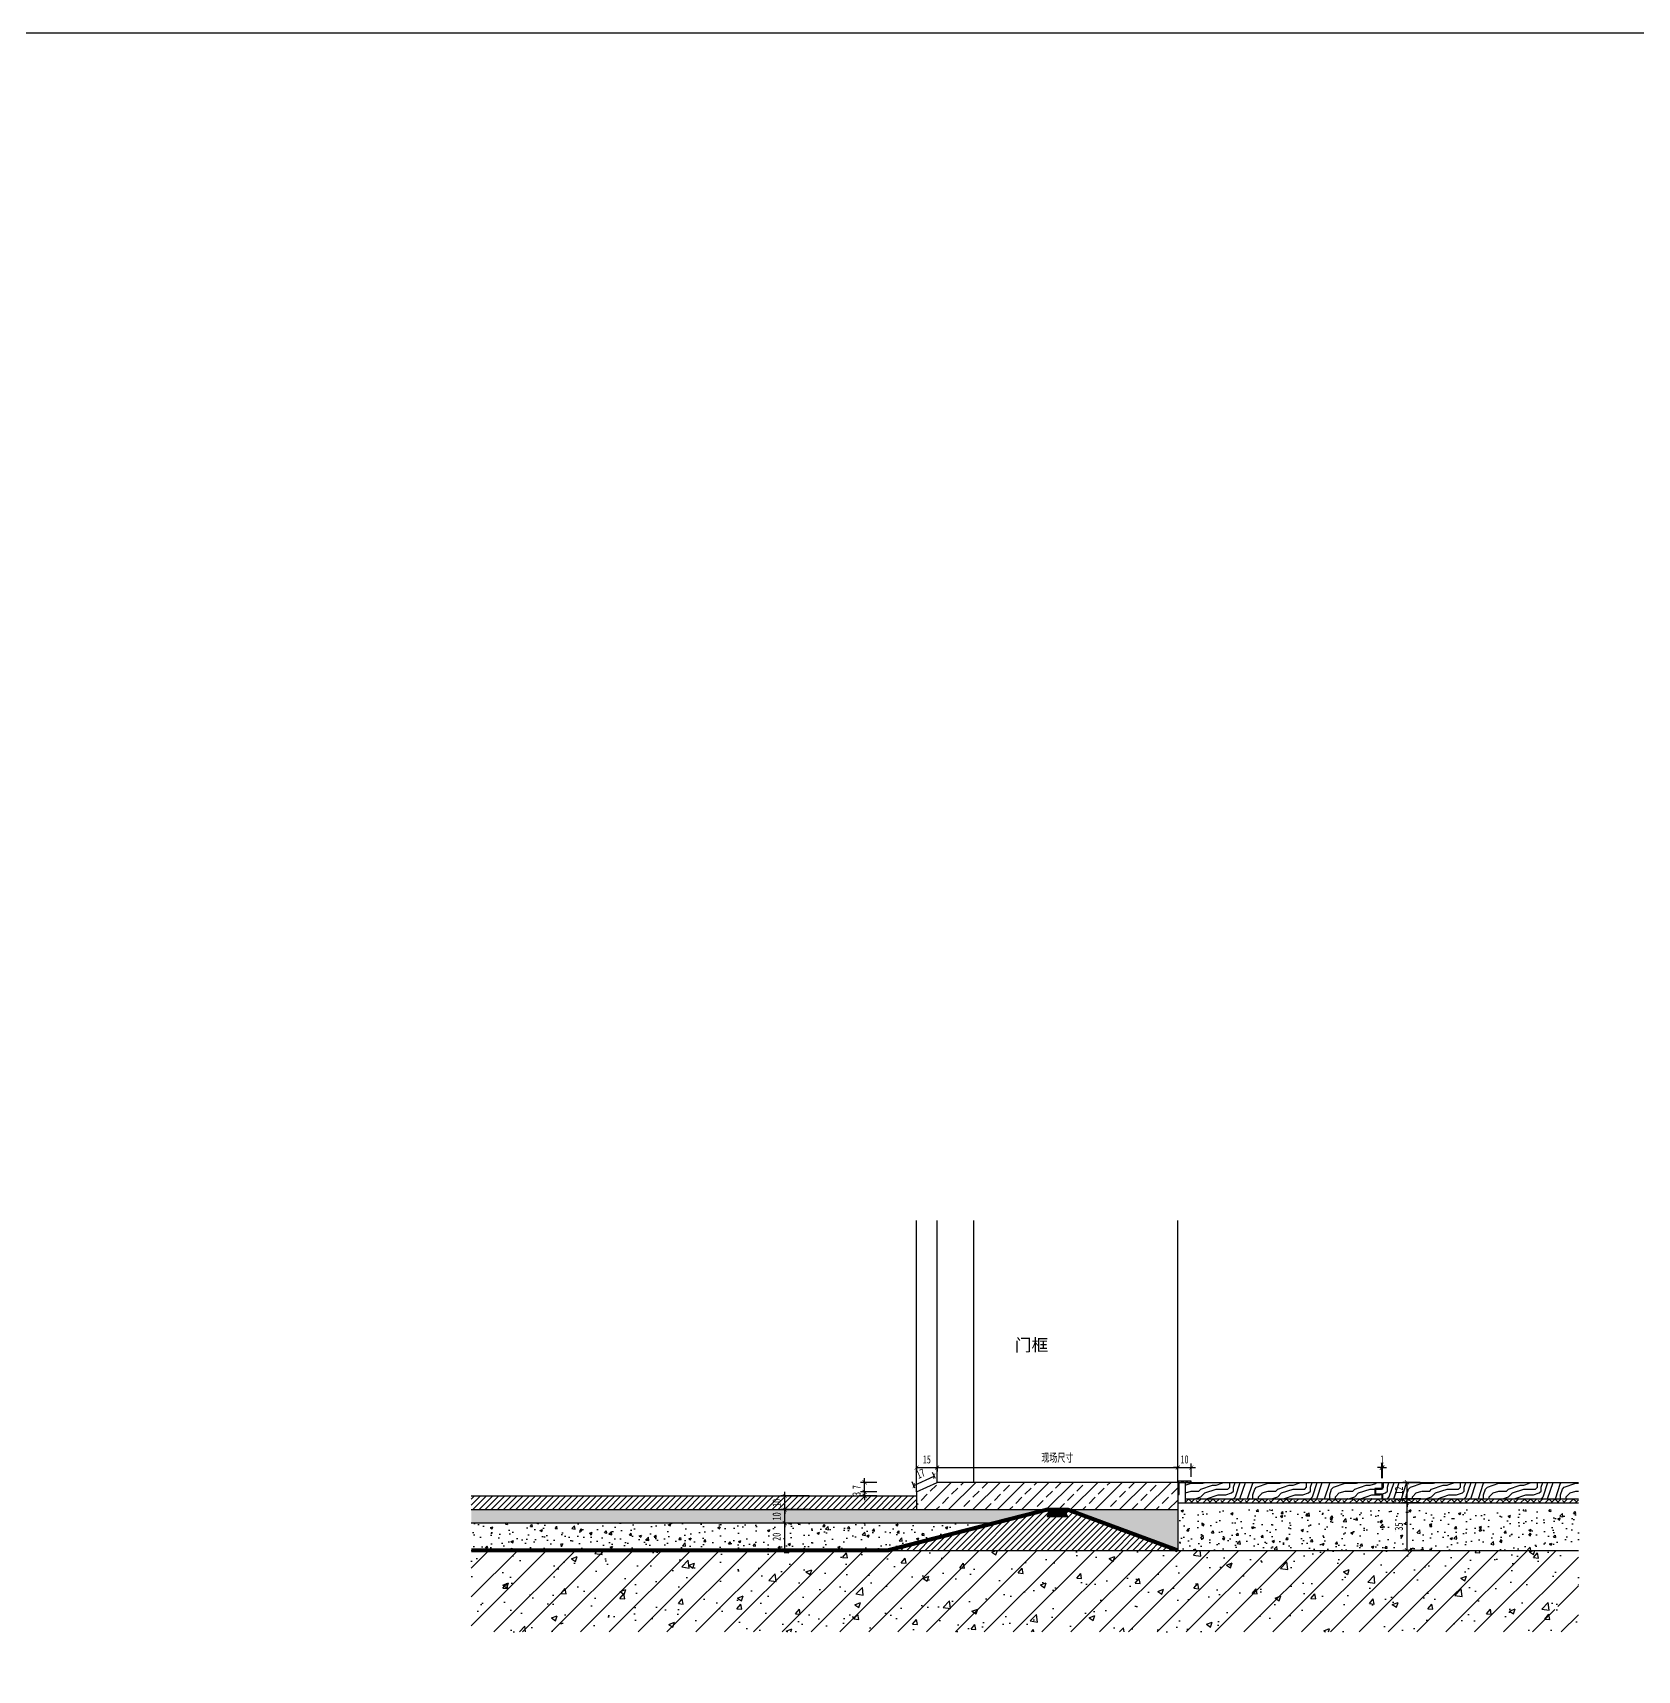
# Model space of a CAD drawing. Header units: millimetres. Extents: x 161920 to 181521, y -136232 to -127655.
# Drawn here: x 163100 to 164280, y -130496 to -129292 of the extents above; entities that cross this region are included whole.
import ezdxf
from ezdxf.enums import TextEntityAlignment as Align

# ---------------------------------------------------------------- set-up
doc = ezdxf.new("R2010")
doc.units = ezdxf.units.MM
doc.header["$LTSCALE"] = 10
doc.header["$PDMODE"] = 3
doc.linetypes.add('$0$HIDDEN', pattern=[0.375, 0.25, -0.125])
doc.linetypes.add('05 EK PLAN(17-19F)$0$DASHED2', pattern=[0.375, 0.25, -0.125])
for name, color, linetype in [('0-bh(填充)', 251, 'Continuous'), ('0-Word(文字标注)', 33, 'Continuous'), ('4-Fine(立面细线)', 251, 'Continuous'), ('4-Norm(立面正常)', 134, 'Continuous'), ('4-Wide(立面宽线)', 4, 'Continuous')]:
    doc.layers.add(name, color=color, linetype=linetype)
doc.styles.add('DIM', font='SimSun.ttf', dxfattribs={"width": 0.7})
doc.styles.add('Word-w', font='SIMHEI.TTF')
doc.dimstyles.new('3', dxfattribs={"dimscale": 3, "dimtxt": 2, "dimasz": 1, "dimexe": 1, "dimexo": 1, "dimgap": 1, "dimtad": 1, "dimdec": 0, "dimzin": 0, "dimdsep": 46, "dimtxsty": 'DIM', "dimblk": 'ARCHTICK', "dimcen": 0, "dimclrd": 5, "dimclre": 5, "dimclrt": 35, "dimadec": 0, "dimazin": 0, "dimtfac": 0.5, "dimtdec": 0, "dimtix": 1, "dimtmove": 2, "dimatfit": 2, "dimldrblk": 'A', "dimfxl": 0, "dimtolj": 1, "dimtzin": 0, "dimlwd": -1, "dimlwe": -1, "dimarcsym": 0})

# ---------------------------------------------------------------- blocks, each defined once
blk = doc.blocks.new('_ArchTick')
at = {"color": 0, "linetype": 'ByBlock', "const_width": 0.15}
blk.add_lwpolyline([(-0.5, -0.5), (0.5, 0.5)], dxfattribs=at)
blk = doc.blocks.new('*D47')
at = {"color": 5, "ltscale": 0.15}
for p, q in [((164120.3, -130373), (164107.4, -130373)), ((164110.4, -130408), (164110.4, -130373)), ((164120.3, -130408), (164107.4, -130408))]:
    blk.add_line(p, q, dxfattribs=at)
at = {"layer": 'Defpoints', "color": 0, "ltscale": 0.15}
for p in [(164110.4, -130373), (164123.3, -130373), (164123.3, -130408)]:
    blk.add_point(p, dxfattribs=at)
at = {"color": 5, "ltscale": 0.15, "xscale": 3, "yscale": 3, "zscale": 3}
for p, rotation in [((164110.4, -130373), 90), ((164110.4, -130408), 270)]:
    blk.add_blockref('_ArchTick', p, dxfattribs=dict(at, rotation=rotation))
at = {"color": 35, "ltscale": 0.15, "insert": (164104.4, -130390.5), "char_height": 6, "attachment_point": 5, "rotation": 90, "style": 'DIM'}
blk.add_mtext('\\A1;35', dxfattribs=at)
blk = doc.blocks.new('A')
for p, q in [((-0.37, 0), (-2.13, 0)), ((-1.44, 1.15), (-1.09, 1.44)), ((-1.44, 1.15), (-0.37, 0)), ((-1.44, -1.15), (-0.37, 0)), ((-1.09, 1.44), (0, 0)), ((-1.09, -1.44), (0, 0)), ((-1.44, -1.15), (-1.09, -1.44))]:
    blk.add_line(p, q)
for points in [[(-1.44, 1.15), (-1.09, 1.44), (-0.37, 0), (0, 0)], [(-1.44, -1.15), (-1.09, -1.44), (-0.37, 0), (0, 0)]]:
    blk.add_solid(points)
blk = doc.blocks.new('*D48')
at = {"color": 5, "ltscale": 0.15}
for p, q in [((164120.2, -130370), (164107.4, -130370)), ((164120.3, -130373), (164107.4, -130373)), ((164110.4, -130370), (164110.4, -130367)), ((164110.4, -130373), (164110.4, -130370)), ((164110.4, -130373), (164110.4, -130376))]:
    blk.add_line(p, q, dxfattribs=at)
at = {"layer": 'Defpoints', "color": 0, "ltscale": 0.15}
for p in [(164110.4, -130370), (164123.2, -130370), (164123.3, -130373)]:
    blk.add_point(p, dxfattribs=at)
at = {"color": 5, "ltscale": 0.15, "xscale": 3, "yscale": 3, "zscale": 3}
for p, rotation in [((164110.4, -130370), 270), ((164110.4, -130373), 90)]:
    blk.add_blockref('_ArchTick', p, dxfattribs=dict(at, rotation=rotation))
at = {"color": 35, "ltscale": 0.15, "insert": (164104.4, -130371.5), "char_height": 6, "attachment_point": 5, "rotation": 90, "style": 'DIM'}
blk.add_mtext('\\A1;3', dxfattribs=at)
blk = doc.blocks.new('*D49')
at = {"color": 5, "ltscale": 0.15}
for p, q in [((164120, -130358), (164107.4, -130358)), ((164110.4, -130370), (164110.4, -130358)), ((164120.2, -130370), (164107.4, -130370))]:
    blk.add_line(p, q, dxfattribs=at)
at = {"layer": 'Defpoints', "color": 0, "ltscale": 0.15}
for p in [(164110.4, -130358), (164123, -130358), (164123.2, -130370)]:
    blk.add_point(p, dxfattribs=at)
at = {"color": 5, "ltscale": 0.15, "xscale": 3, "yscale": 3, "zscale": 3}
for p, rotation in [((164110.4, -130358), 90), ((164110.4, -130370), 270)]:
    blk.add_blockref('_ArchTick', p, dxfattribs=dict(at, rotation=rotation))
at = {"color": 35, "ltscale": 0.15, "insert": (164104.4, -130364), "char_height": 6, "attachment_point": 5, "rotation": 90, "style": 'DIM'}
blk.add_mtext('\\A1;12', dxfattribs=at)
blk = doc.blocks.new('*D50')
at = {"color": 5, "ltscale": 0.15}
for p, q in [((163670.9, -130388), (163649.9, -130388)), ((163652.9, -130408), (163652.9, -130388)), ((163670.9, -130408), (163649.9, -130408))]:
    blk.add_line(p, q, dxfattribs=at)
at = {"layer": 'Defpoints', "color": 0, "ltscale": 0.15}
for p in [(163652.9, -130388), (163678.9, -130388), (163678.9, -130408)]:
    blk.add_point(p, dxfattribs=at)
at = {"color": 5, "ltscale": 0.15, "xscale": 3, "yscale": 3, "zscale": 3}
for p, rotation in [((163652.9, -130388), 90), ((163652.9, -130408), 270)]:
    blk.add_blockref('_ArchTick', p, dxfattribs=dict(at, rotation=rotation))
at = {"color": 35, "ltscale": 0.15, "insert": (163646.9, -130398), "char_height": 6, "attachment_point": 5, "rotation": 90, "style": 'DIM'}
blk.add_mtext('\\A1;20', dxfattribs=at)
blk = doc.blocks.new('*D51')
at = {"color": 5, "ltscale": 0.15}
for p, q in [((163670.9, -130378), (163649.9, -130378)), ((163652.9, -130378), (163652.9, -130375)), ((163652.9, -130388), (163652.9, -130378)), ((163670.9, -130388), (163649.9, -130388)), ((163652.9, -130388), (163652.9, -130391))]:
    blk.add_line(p, q, dxfattribs=at)
at = {"layer": 'Defpoints', "color": 0, "ltscale": 0.15}
for p in [(163652.9, -130378), (163678.2, -130378), (163678.9, -130388)]:
    blk.add_point(p, dxfattribs=at)
at = {"color": 5, "ltscale": 0.15, "xscale": 3, "yscale": 3, "zscale": 3}
for p, rotation in [((163652.9, -130378), 270), ((163652.9, -130388), 90)]:
    blk.add_blockref('_ArchTick', p, dxfattribs=dict(at, rotation=rotation))
at = {"color": 35, "ltscale": 0.15, "insert": (163646.9, -130383), "char_height": 6, "attachment_point": 5, "rotation": 90, "style": 'DIM'}
blk.add_mtext('\\A1;10', dxfattribs=at)
blk = doc.blocks.new('*D52')
at = {"color": 5, "ltscale": 0.15}
for p, q in [((163670.9, -130368), (163649.9, -130368)), ((163652.9, -130368), (163652.9, -130365)), ((163652.9, -130378), (163652.9, -130368)), ((163670.9, -130378), (163649.9, -130378)), ((163652.9, -130378), (163652.9, -130381))]:
    blk.add_line(p, q, dxfattribs=at)
at = {"layer": 'Defpoints', "color": 0, "ltscale": 0.15}
for p in [(163652.9, -130368), (163679.3, -130368), (163678.2, -130378)]:
    blk.add_point(p, dxfattribs=at)
at = {"color": 5, "ltscale": 0.15, "xscale": 3, "yscale": 3, "zscale": 3}
for p, rotation in [((163652.9, -130368), 270), ((163652.9, -130378), 90)]:
    blk.add_blockref('_ArchTick', p, dxfattribs=dict(at, rotation=rotation))
at = {"color": 35, "ltscale": 0.15, "insert": (163646.9, -130373), "char_height": 6, "attachment_point": 5, "rotation": 90, "style": 'DIM'}
blk.add_mtext('\\A1;10', dxfattribs=at)
blk = doc.blocks.new('*D70')
at = {"color": 5, "ltscale": 0.15}
for p, q in [((163720.6, -130365), (163708.6, -130365)), ((163720.6, -130368), (163708.6, -130368)), ((163711.6, -130365), (163711.6, -130362)), ((163711.6, -130368), (163711.6, -130365)), ((163711.6, -130368), (163711.6, -130371))]:
    blk.add_line(p, q, dxfattribs=at)
at = {"layer": 'Defpoints', "color": 0, "ltscale": 0.15}
for p in [(163711.6, -130365), (163741.3, -130368), (163749.8, -130365)]:
    blk.add_point(p, dxfattribs=at)
at = {"color": 5, "ltscale": 0.15, "xscale": 3, "yscale": 3, "zscale": 3}
for p, rotation in [((163711.6, -130365), 270), ((163711.6, -130368), 90)]:
    blk.add_blockref('_ArchTick', p, dxfattribs=dict(at, rotation=rotation))
at = {"color": 35, "ltscale": 0.15, "insert": (163705.6, -130366.5), "char_height": 6, "attachment_point": 5, "rotation": 90, "style": 'DIM'}
blk.add_mtext('\\A1;3', dxfattribs=at)
blk = doc.blocks.new('*D88')
at = {"color": 5, "ltscale": 0.15}
for p, q in [((163748.6, -130362.2), (163746.5, -130357.7)), ((163747.7, -130360.4), (163762.7, -130353.4)), ((163763.6, -130355.2), (163761.5, -130350.7))]:
    blk.add_line(p, q, dxfattribs=at)
at = {"layer": 'Defpoints', "color": 0, "ltscale": 0.15}
for p in [(163762.7, -130353.4), (163764.8, -130358), (163749.8, -130365)]:
    blk.add_point(p, dxfattribs=at)
at = {"color": 5, "ltscale": 0.15, "xscale": 3, "yscale": 3, "zscale": 3}
for p, rotation in [((163747.7, -130360.4), 205.0168934781913), ((163762.7, -130353.4), 25.01689347819131)]:
    blk.add_blockref('_ArchTick', p, dxfattribs=dict(at, rotation=rotation))
at = {"color": 35, "ltscale": 0.15, "insert": (163752.7, -130351.5), "char_height": 6, "attachment_point": 5, "rotation": 25.0169, "style": 'DIM'}
blk.add_mtext('\\A1;17', dxfattribs=at)
blk = doc.blocks.new('*D89')
at = {"color": 5, "ltscale": 0.15}
for p, q in [((163720.6, -130358), (163708.6, -130358)), ((163711.6, -130358), (163711.6, -130355)), ((163711.6, -130365), (163711.6, -130358)), ((163720.6, -130365), (163708.6, -130365)), ((163711.6, -130365), (163711.6, -130368))]:
    blk.add_line(p, q, dxfattribs=at)
at = {"layer": 'Defpoints', "color": 0, "ltscale": 0.15}
for p in [(163711.6, -130358), (163764.8, -130358), (163741.3, -130365)]:
    blk.add_point(p, dxfattribs=at)
at = {"color": 5, "ltscale": 0.15, "xscale": 3, "yscale": 3, "zscale": 3}
for p, rotation in [((163711.6, -130358), 270), ((163711.6, -130365), 90)]:
    blk.add_blockref('_ArchTick', p, dxfattribs=dict(at, rotation=rotation))
at = {"color": 35, "ltscale": 0.15, "insert": (163705.6, -130361.5), "char_height": 6, "attachment_point": 5, "rotation": 90, "style": 'DIM'}
blk.add_mtext('\\A1;7', dxfattribs=at)
blk = doc.blocks.new('*D90')
at = {"color": 5, "ltscale": 0.15}
for p, q in [((163749.8, -130346.1), (163749.8, -130350.1)), ((163749.8, -130347.1), (163764.8, -130347.1)), ((163764.8, -130346.1), (163764.8, -130350.1))]:
    blk.add_line(p, q, dxfattribs=at)
at = {"layer": 'Defpoints', "color": 0, "ltscale": 0.15}
for p in [(163749.8, -130343.1), (163764.8, -130343.1), (163764.8, -130347.1)]:
    blk.add_point(p, dxfattribs=at)
at = {"color": 5, "ltscale": 0.15, "xscale": 3, "yscale": 3, "zscale": 3, "rotation": 180}
blk.add_blockref('_ArchTick', (163749.8, -130347.1), dxfattribs=at)
at = {"color": 5, "ltscale": 0.15, "xscale": 3, "yscale": 3, "zscale": 3}
blk.add_blockref('_ArchTick', (163764.8, -130347.1), dxfattribs=at)
at = {"color": 35, "ltscale": 0.15, "insert": (163757.3, -130341.1), "char_height": 6, "attachment_point": 5, "style": 'DIM'}
blk.add_mtext('\\A1;15', dxfattribs=at)
blk = doc.blocks.new('*D93')
at = {"color": 5, "ltscale": 0.15}
for p, q in [((163941.8, -130347.1), (163938.8, -130347.1)), ((163941.8, -130354), (163941.8, -130344.1)), ((163941.8, -130347.1), (163951.8, -130347.1)), ((163951.8, -130354), (163951.8, -130344.1)), ((163951.8, -130347.1), (163954.8, -130347.1))]:
    blk.add_line(p, q, dxfattribs=at)
at = {"layer": 'Defpoints', "color": 0, "ltscale": 0.15}
for p in [(163951.8, -130347.1), (163941.8, -130357), (163951.8, -130357)]:
    blk.add_point(p, dxfattribs=at)
at = {"color": 5, "ltscale": 0.15, "xscale": 3, "yscale": 3, "zscale": 3}
blk.add_blockref('_ArchTick', (163941.8, -130347.1), dxfattribs=at)
at = {"color": 5, "ltscale": 0.15, "xscale": 3, "yscale": 3, "zscale": 3, "rotation": 180}
blk.add_blockref('_ArchTick', (163951.8, -130347.1), dxfattribs=at)
at = {"color": 35, "ltscale": 0.15, "insert": (163946.8, -130341.1), "char_height": 6, "attachment_point": 5, "style": 'DIM'}
blk.add_mtext('\\A1;10', dxfattribs=at)
blk = doc.blocks.new('*D94')
at = {"color": 5, "ltscale": 0.15}
for p, q in [((164091.8, -130347.1), (164088.8, -130347.1)), ((164091.8, -130355), (164091.8, -130344.1)), ((164091.8, -130347.1), (164092.3, -130347.1)), ((164092.3, -130355), (164092.3, -130344.1)), ((164092.3, -130347.1), (164095.3, -130347.1))]:
    blk.add_line(p, q, dxfattribs=at)
at = {"layer": 'Defpoints', "color": 0, "ltscale": 0.15}
for p in [(164092.3, -130347.1), (164091.8, -130358), (164092.3, -130358)]:
    blk.add_point(p, dxfattribs=at)
at = {"color": 5, "ltscale": 0.15, "xscale": 3, "yscale": 3, "zscale": 3}
blk.add_blockref('_ArchTick', (164091.8, -130347.1), dxfattribs=at)
at = {"color": 5, "ltscale": 0.15, "xscale": 3, "yscale": 3, "zscale": 3, "rotation": 180}
blk.add_blockref('_ArchTick', (164092.3, -130347.1), dxfattribs=at)
at = {"color": 35, "ltscale": 0.15, "insert": (164092.1, -130341.1), "char_height": 6, "attachment_point": 5, "style": 'DIM'}
blk.add_mtext('\\A1;1', dxfattribs=at)
blk = doc.blocks.new('*D392')
at = {"color": 5, "ltscale": 0.15}
for p, q in [((163764.8, -130355), (163764.8, -130344.1)), ((163764.8, -130347.1), (163941.8, -130347.1)), ((163941.8, -130354), (163941.8, -130344.1))]:
    blk.add_line(p, q, dxfattribs=at)
at = {"layer": 'Defpoints', "color": 0, "ltscale": 0.15}
for p in [(163941.8, -130347.1), (163764.8, -130358), (163941.8, -130357)]:
    blk.add_point(p, dxfattribs=at)
at = {"color": 5, "ltscale": 0.15, "xscale": 3, "yscale": 3, "zscale": 3, "rotation": 180}
blk.add_blockref('_ArchTick', (163764.8, -130347.1), dxfattribs=at)
at = {"color": 5, "ltscale": 0.15, "xscale": 3, "yscale": 3, "zscale": 3}
blk.add_blockref('_ArchTick', (163941.8, -130347.1), dxfattribs=at)
at = {"color": 35, "ltscale": 0.15, "insert": (163853.3, -130340.2), "char_height": 6, "attachment_point": 5, "style": 'DIM'}
blk.add_mtext('\\A1;现场尺寸', dxfattribs=at)

msp = doc.modelspace()

# ---------------------------------------------------------------- hatches: boundary and pattern name
at = {"layer": '0-bh(填充)'}
h = msp.add_hatch(dxfattribs=at)
h.set_pattern_fill('ANSI33', color=250, scale=2, style=0)
h.set_pattern_definition([(45, (163243.459, -137858.505), (-8.980256, 8.980256), []), (45, (163252.439, -137858.505), (-8.980256, 8.980256), [6.35, -3.175])])
h.paths.add_polyline_path([(163757.8, -130358), (163749.8, -130366), (163749.8, -130371), (163749.8, -130378), (163941.8, -130378), (163941.8, -130358)])
at = {"layer": '0-bh(填充)', "ltscale": 10}
h = msp.add_hatch(dxfattribs=at)
h.set_pattern_fill('FC木纹浅SC300', color=250, scale=10, angle=45, style=0)
h.set_pattern_definition([(45, (151833.298, -127438.357), (4e-15, 56.56854), [2, -38]), (45, (151810.67, -127455.327), (4e-15, 56.56854), [4, -36]), (45, (151827.64, -127435.53), (4e-15, 56.56854), [2, -38]), (45, (151807.84, -127449.67), (4e-15, 56.56854), [2, -38]), (45, (151823.4, -127431.286), (4e-15, 56.56854), [2, -38]), (45, (151806.428, -127445.428), (4e-15, 56.56854), [2, -38]), (45, (151820.57, -127428.457), (4e-15, 56.56854), [2, -38]), (45, (151802.185, -127441.185), (4e-15, 56.56854), [2, -22, 2, -14]), (45, (151799.357, -127438.357), (4e-15, 56.56854), [4, -20, 2, -14]), (45, (151793.7, -127435.53), (4e-15, 56.56854), [2, -6, 2, -16, 2, -12]), (45, (151789.457, -127434.114), (4e-15, 56.56854), [2, -8, 4, -26]), (45, (151806.428, -127414.315), (4e-15, 56.56854), [2, -38]), (45, (151786.63, -127431.286), (4e-15, 56.56854), [2, -10, 2, -26]), (90, (151810.67, -127460.984), (-28.28427, 28.28427), [5.65684, -50.9117]), (90, (151834.712, -127436.942), (-28.28427, 28.28427), [11.31371, -45.25483]), (90, (151820.57, -127422.8), (-28.28427, 28.28427), [2.8284, -53.74014]), (90, (151793.7, -127444.013), (-28.28427, 28.28427), [8.48528, -48.08326]), (90, (151817.741, -127419.972), (-28.28427, 28.28427), [14.14214, -42.42641]), (90, (151813.5, -127415.73), (-28.28427, 28.28427), [8.48528, -48.08326]), (0, (151805.013, -127418.558), (28.28427, 28.28427), [2.8284, -53.74014]), (0, (151817.741, -127451.085), (28.28427, 28.28427), [5.65684, -50.9117]), (0, (151807.842, -127438.357), (28.28427, 28.28427), [5.65684, -50.9117]), (0, (151821.984, -127435.528), (28.28427, 28.28427), [5.65684, -50.9117]), (0, (151809.256, -127425.63), (28.28427, 28.28427), [5.65684, -50.9117]), (0, (151807.842, -127421.386), (28.28427, 28.28427), [8.48528, -48.08326]), (0, (151817.741, -127445.428), (28.28427, 28.28427), [8.48528, -48.08326]), (0, (151820.57, -127439.77), (28.28427, 28.28427), [8.48528, -48.08326]), (0, (151806.428, -127434.114), (28.28427, 28.28427), [8.48528, -48.08326]), (0, (151807.842, -127429.87), (28.28427, 28.28427), [8.48528, -48.08326]), (71.56505, (151806.428, -127453.913), (28.28427, 28.284271), [4.47214, -84.97058]), (71.56505, (151829.055, -127434.114), (28.28427, 28.284271), [17.88854, -71.55418]), (71.56505, (151824.812, -127429.871), (28.28427, 28.284271), [17.88854, -71.55418]), (71.56505, (151821.984, -127427.043), (28.28427, 28.284271), [17.88856, -26.8, 8.9444, -35.80976]), (71.56505, (151820.57, -127419.972), (28.28427, 28.284271), [4.47214, -84.97058]), (71.56505, (151785.215, -127435.528), (28.28427, 28.284271), [4.47214, -84.97058]), (71.56505, (151807.842, -127412.9), (28.28427, 28.284271), [8.94427, -80.49845]), (18.43495, (151826.227, -127445.428), (28.284271, 28.28427), [8.94427, -80.49845]), (18.43495, (151809.256, -127448.256), (28.284271, 28.28427), [8.94427, -80.49845]), (18.43495, (151813.499, -127452.499), (28.284271, 28.28427), [4.47214, -84.97045]), (18.43495, (151807.842, -127444.013), (28.284271, 28.28427), [13.41641, -76.02631]), (18.43495, (151813.499, -127438.357), (28.284271, 28.28427), [8.94427, -80.49845]), (18.43495, (151814.913, -127434.114), (28.284271, 28.28427), [8.94427, -80.49845]), (18.43495, (151803.6, -127439.77), (28.284271, 28.28427), [4.47214, -84.97045]), (18.43495, (151802.185, -127435.528), (28.284271, 28.28427), [4.47214, -84.97045]), (18.43495, (151807.842, -127418.558), (28.284271, 28.28427), [4.47214, -84.97045]), (18.43495, (151816.327, -127429.871), (28.284271, 28.28427), [4.47214, -84.97045]), (18.43495, (151795.114, -127434.114), (28.284271, 28.28427), [13.41641, -76.02631]), (18.43495, (151790.871, -127432.7), (28.284271, 28.28427), [8.94427, -80.49845]), (18.43495, (151814.913, -127425.629), (28.284271, 28.28427), [4.472, -40.248, 4.472, -40.25072]), (18.43495, (151800.77, -127428.457), (28.284271, 28.28427), [8.94427, -80.49845]), (18.43495, (151799.357, -127424.214), (28.284271, 28.28427), [8.94427, -80.49845]), (18.43495, (151788.043, -127429.871), (28.284271, 28.28427), [8.94427, -80.49845]), (18.43495, (151796.528, -127421.386), (28.284271, 28.28427), [8.94427, -80.49845])])
h.paths.add_polyline_path([(163947.3, -130358), (163947.3, -130370), (164236.5, -130370), (164236.5, -130358)])
h = msp.add_hatch(dxfattribs=at)
h.set_pattern_fill('ANSI31', color=250)
h.set_pattern_definition([(45, (139815.3817, -213942.9032), (-2.24506403, 2.24506403), [])])
h.paths.add_polyline_path([(163749.8, -130368), (163422.3, -130368), (163422.3, -130378), (163749.8, -130378)])
at = {"layer": '0-bh(填充)'}
h = msp.add_hatch(dxfattribs=at)
h.set_pattern_fill('ANSI38', color=250, style=0)
h.set_pattern_definition([(45, (139815.3817, -213944.9032), (-2.24506403, 2.24506403), []), (135, (139815.3817, -213944.9032), (-6.73519209, 2.24506403), [7.9375, -4.7625])])
h.paths.add_polyline_path([(163947.3, -130370), (163947.3, -130373), (164236.5, -130373), (164236.5, -130370)])
at = {"layer": '0-bh(填充)', "ltscale": 10}
h = msp.add_hatch(dxfattribs=at)
h.set_pattern_fill('AR-SAND', color=250, scale=0.1)
h.set_pattern_definition([(37.5, (162525.7453, -133250.283), (-0.160003, 4.8941324), [0, -3.8608, 0, -4.318, 0, -4.1275]), (7.5, (162525.745, -133250.283), (4.495233, 7.168251), [0, -2.0828, 0, -3.4798, 0, -1.3335]), (327.5, (162522.621, -133250.283), (7.9099237, 0.014372), [0, -1.27, 0, -4.572, 0, -5.969]), (317.5, (162522.621, -133250.283), (7.635565, 2.229293), [0, -0.635, 0, -2.9972, 0, -3.429])])
edge = h.paths.add_edge_path()
edge.add_line((163838.6, -130378), (163422.3, -130378))
edge.add_line((163422.3, -130378), (163422.3, -130388))
edge.add_line((163422.3, -130388), (163806.7, -130388))
edge.add_line((163806.7, -130388), (163829.9, -130382))
edge.add_arc((163825.1, -130360.5), 22, 282.3747, 307.6875)
h.paths.add_polyline_path([(163941.8, -130378), (163860.8, -130378), (163941.8, -130408)])
at = {"layer": '0-bh(填充)'}
h = msp.add_hatch(dxfattribs=at)
h.set_pattern_fill('ANSI31', color=250)
h.set_pattern_definition([(45, (162525.7453, -133250.2832), (-2.245064, 2.245064), [])])
h.paths.add_polyline_path([(163860.8, -130378), (163845.8, -130378), (163728.5, -130408), (163941.8, -130408)])
at = {"layer": '0-bh(填充)', "linetype": '05 EK PLAN(17-19F)$0$DASHED2', "ltscale": 20}
h = msp.add_hatch(color=250, dxfattribs=at)
h.dxf.hatch_style = 1
h.paths.add_polyline_path([(163860.8, -130378), (163845.8, -130378, -0.419537), (163845.8, -130383), (163860.8, -130383, -0.419537)])
at = {"layer": '0-bh(填充)'}
h = msp.add_hatch(dxfattribs=at)
h.set_pattern_fill('AR-CONC', color=250, scale=0.1, style=0)
h.set_pattern_definition([(50, (139815.382, -213922.903), (18.218467, -1.5939086), [1.905, -20.955]), (355, (139815.382, -213922.903), (-3.524342, 19.1056845), [1.524, -16.7640584]), (100.451445, (139816.9, -213923.036), (14.6941247, 17.5117752), [1.619001, -17.8090245]), (46.1842, (139815.382, -213917.823), (27.107904, -4.204233), [2.8575, -31.4325]), (96.635558, (139817.64, -213918.174), (23.7404134, 24.7426125), [2.428502, -26.713561]), (351.18415, (139815.382, -213917.823), (23.740413, 24.7426125), [2.285997, -25.145973]), (21, (139817.922, -213919.093), (15.161439, -10.2265198), [1.905, -20.955]), (326, (139817.922, -213919.093), (6.180203, 18.4187966), [1.524, -16.764]), (71.451445, (139819.185, -213919.945), (21.341642, 8.192277), [1.619001, -17.8089938]), (37.5, (139815.3817, -213922.903), (0.30886033, 8.4555039), [0, -16.5608, 0, -17.018, 0, -16.8275]), (7.5, (139815.382, -213922.903), (6.68196625, 10.0180575), [0, -9.7028, 0, -16.1798, 0, -6.4135]), (327.5, (139809.7175, -213922.903), (13.5590595, -0.5728744), [0, -6.35, 0, -19.812, 0, -26.289]), (317.5, (139807.177, -213922.903), (14.8129181, 2.5426491), [0, -8.255, 0, -13.1572, 0, -18.669])])
h.paths.add_polyline_path([(164236.5, -130378), (163941.8, -130378), (163941.8, -130408), (164236.5, -130408)])
h = msp.add_hatch(dxfattribs=at)
h.set_pattern_fill('AR-CONC', color=250, scale=0.1, style=0)
h.set_pattern_definition([(50, (163243.459, -137833.505), (18.218467, -1.59391), [1.905, -20.955]), (355, (163243.459, -137833.505), (-3.524283, 19.105664), [1.524, -16.764]), (100.451, (163244.977, -137833.638), (14.69425, 17.51167), [1.619, -17.809]), (46.1842, (163243.459, -137828.425), (27.107904, -4.20423), [2.8575, -31.4325]), (96.6356, (163245.718, -137828.775), (23.74042, 24.74256), [2.4285, -26.7135]), (351.184, (163243.459, -137828.425), (23.74046, 24.74251), [2.286, -25.146]), (21, (163245.999, -137829.695), (15.161488, -10.226552), [1.905, -20.955]), (326, (163245.999, -137829.695), (6.180203, 18.418797), [1.524, -16.764]), (71.4514, (163247.262, -137830.547), (21.34165, 8.192286), [1.619, -17.809]), (37.5, (163243.4585, -137833.505), (0.3088603, 8.455504), [0, -16.5608, 0, -17.018, 0, -16.8275]), (7.5, (163243.4585, -137833.505), (6.681966, 10.018057), [0, -9.7028, 0, -16.1798, 0, -6.4135]), (327.5, (163237.794, -137833.505), (13.5590595, -0.5728744), [0, -6.35, 0, -19.812, 0, -26.289]), (317.5, (163235.254, -137833.505), (14.812918, 2.54265), [0, -8.255, 0, -13.1572, 0, -18.669])])
h.paths.add_polyline_path([(163806.7, -130388), (163422.3, -130388), (163422.3, -130408), (163728.5, -130408)])
at = {"layer": '0-bh(填充)', "ltscale": 10}
h = msp.add_hatch(dxfattribs=at)
h.set_pattern_fill('AR-SAND', color=250, scale=0.1)
h.set_pattern_definition([(37.5, (163243.4585, -137833.505), (-0.1600031, 4.8941324), [0, -3.8608, 0, -4.318, 0, -4.1275]), (7.5, (163243.4585, -137833.505), (4.495233, 7.168251), [0, -2.0828, 0, -3.4798, 0, -1.3335]), (327.5, (163240.3343, -137833.505), (7.9099237, 0.0143718), [0, -1.27, 0, -4.572, 0, -5.969]), (317.5, (163240.334, -137833.505), (7.6355645, 2.229293), [0, -0.635, 0, -2.9972, 0, -3.429])])
h.paths.add_polyline_path([(163787.2, -130388), (163806.7, -130388), (163422.3, -130388), (163437.7, -130388), (163764.9, -130388)])
at = {"layer": '0-bh(填充)'}
h = msp.add_hatch(dxfattribs=at)
h.set_pattern_fill('AN钢筋混凝土SC10', color=249, scale=6, style=0, pattern_type=2)
h.set_pattern_definition([(45, (163243.459, -137833.505), (-10.606602, 10.606602), []), (50, (163243.46, -137833.505), (43.03561, -3.76513), [4.5, -49.5]), (355, (163243.46, -137833.505), (-8.32508, 45.13153), [3.6, -39.6]), (100.4514, (163247.045, -137833.82), (34.71056, 41.36637), [3.8244, -42.06853]), (46.1842, (163243.46, -137821.505), (64.03446, -9.93114), [6.75, -74.25]), (96.6356, (163248.795, -137822.33), (56.07976, 58.44707), [5.7366, -63.1028]), (351.1842, (163243.46, -137821.505), (56.0797, 58.4471), [5.4, -59.4]), (21, (163249.46, -137824.505), (35.81442, -24.15713), [4.5, -49.5]), (326, (163249.46, -137824.505), (14.59892, 43.509), [3.6, -39.6]), (71.4514, (163252.443, -137826.52), (50.41336, 19.35183), [3.8244, -42.06853]), (37.5, (163243.459, -137833.505), (0.72959, 19.97363), [0, -39.12, 0, -40.2, 0, -39.75]), (7.5, (163243.459, -137833.505), (15.78417, 23.6647), [0, -22.92, 0, -38.22, 0, -15.15]), (327.5, (163230.079, -137833.505), (32.029346, -1.353292), [0, -15, 0, -46.8, 0, -62.1]), (317.5, (163224.079, -137833.505), (34.99117, 6.0063), [0, -19.5, 0, -31.08, 0, -44.1])])
h.paths.add_polyline_path([(163422.3, -130468), (164236.5, -130468), (164236.5, -130451.4), (164216.5, -130451.4), (164236.5, -130442.3), (164236.5, -130408), (163422.3, -130408)])
at = {"layer": '4-Wide(立面宽线)', "ltscale": 0.15}
h = msp.add_hatch(dxfattribs=at)
h.set_pattern_fill('ANSI32', color=251, scale=0.5, style=0)
h.set_pattern_definition([(45, (163941.8374, -130366.9554), (-1.6838, 1.6838), []), (45, (163942.96, -130366.9554), (-1.6838, 1.6838), [])])
h.paths.add_polyline_path([(163951.8, -130357), (163941.8, -130357), (163941.8, -130367), (163942.8, -130367), (163942.8, -130358), (163951.8, -130358)])

# ---------------------------------------------------------------- linework, layer by layer
at = {"color": 1, "ltscale": 0.15}
msp.add_lwpolyline([(161920.1, -129292), (168884.5, -129292), (168884.5, -131700.3), (161920.1, -131700.3)], close=True, dxfattribs=at)
at = {"color": 146, "ltscale": 0.15}
msp.add_lwpolyline([(163951.8, -130357), (163941.8, -130357), (163941.8, -130367), (163942.8, -130367), (163942.8, -130358), (163951.8, -130358), (163951.8, -130357)], dxfattribs=at)
at = {"layer": '4-Fine(立面细线)', "color": 251}
for p, q in [((163749.8, -130365), (163749.8, -130165.5)), ((163764.8, -130358), (163764.8, -130165.5)), ((163791.8, -130358), (163791.8, -130165.5)), ((163941.8, -130358), (163941.8, -130165.5))]:
    msp.add_line(p, q, dxfattribs=at)
at = {"layer": '4-Norm(立面正常)', "color": 134}
for p, q in [((163941.8, -130358), (163941.8, -130408)), ((163728.5, -130408), (163845.8, -130378)), ((163845.8, -130383), (163860.8, -130383)), ((163860.8, -130378), (163941.8, -130408)), ((163806.7, -130388), (163422.3, -130388))]:
    msp.add_line(p, q, dxfattribs=at)
for points in [[(164091.8, -130358), (164091.8, -130362.5), (164086.8, -130362.5), (164086.8, -130367), (164091.8, -130367), (164091.8, -130370)], [(164092.3, -130358), (164092.3, -130363), (164087.3, -130363), (164087.3, -130366.5), (164092.3, -130366.5), (164092.3, -130370)]]:
    msp.add_lwpolyline(points, dxfattribs=at)
at = {"layer": '4-Norm(立面正常)', "color": 250, "linetype": '$0$HIDDEN', "ltscale": 1.5, "const_width": 3}
msp.add_lwpolyline([(163422.3, -130408), (163728.5, -130408), (163845.8, -130378), (163860.8, -130378), (163941.8, -130408)], dxfattribs=at)
at = {"layer": '4-Norm(立面正常)', "color": 134}
for centre, start, end in [((163843.4, -130380.5), 314.4803, 45.5197), ((163863.3, -130380.5), 134.4803, 225.5197)]:
    msp.add_arc(centre, 3.5, start, end, dxfattribs=at)
at = {"layer": '4-Wide(立面宽线)', "color": 4}
for p, q in [((163749.8, -130365), (163764.8, -130358)), ((163941.8, -130358), (163764.8, -130358)), ((163941.8, -130358), (163941.8, -130378)), ((163947.3, -130358), (164091.8, -130358)), ((163947.3, -130358), (163947.3, -130373)), ((164092.3, -130358), (164236.5, -130358)), ((163422.3, -130368), (163749.8, -130368)), ((163749.8, -130365), (163749.8, -130378)), ((163941.8, -130373), (164236.5, -130373)), ((163947.3, -130370), (164236.5, -130370)), ((163422.3, -130378), (163941.8, -130378))]:
    msp.add_line(p, q, dxfattribs=at)
at = {"layer": '4-Wide(立面宽线)', "color": 5}
msp.add_line((163422.3, -130408), (164236.5, -130408), dxfattribs=at)

# ---------------------------------------------------------------- texts
at = {"layer": '0-Word(文字标注)', "style": 'Word-w'}
msp.add_text('门框', height=9, dxfattribs=at).set_placement((163846.6, -130261.5), align=Align.RIGHT)

# ---------------------------------------------------------------- dimensions: what is measured, and where the dimension line sits
at = {"color": 1, "ltscale": 0.15}
for base, p1, p2, picture, middle in [((163764.8, -130347.1), (163749.8, -130343.1), (163764.8, -130343.1), '*D90', (163757.3, -130341.1)), ((163951.8, -130347.1), (163941.8, -130357), (163951.8, -130357), '*D93', (163946.8, -130341.1)), ((164092.3374654, -130347.1264026), (164091.8374654, -130357.9553546), (164092.3374654, -130357.9553546), '*D94', (164092.0874654, -130341.1264026))]:
    dim = msp.add_linear_dim(base=base, p1=p1, p2=p2, dimstyle='3', override={"dimfxl": 3}, dxfattribs=at)
    dim.commit()
    dim.dimension.update_dxf_attribs({"geometry": picture, "text_midpoint": middle})
dim = msp.add_linear_dim(base=(163941.8, -130347.1), p1=(163764.8, -130358), p2=(163941.8, -130357), text='现场尺寸', dimstyle='3', override={"dimfxl": 3}, dxfattribs=at)
dim.commit()
dim.dimension.update_dxf_attribs({"geometry": '*D392', "text_midpoint": (163853.3, -130340.2)})
dim = msp.add_aligned_dim(p1=(163749.8, -130365), p2=(163764.8, -130358), distance=5, dimstyle='3', override={"dimfxl": 3}, dxfattribs=at)
dim.commit()
dim.dimension.update_dxf_attribs({"geometry": '*D88', "text_midpoint": (163752.7, -130351.5)})
for base, p1, p2, picture, middle in [((163711.6, -130358), (163741.3, -130365), (163764.8, -130358), '*D89', (163705.6, -130361.5)), ((163711.6, -130365), (163741.3, -130368), (163749.8, -130365), '*D70', (163705.6, -130366.5))]:
    dim = msp.add_linear_dim(base=base, p1=p1, p2=p2, angle=90, dimstyle='3', override={"dimfxl": 3}, dxfattribs=at)
    dim.commit()
    dim.dimension.update_dxf_attribs({"geometry": picture, "text_midpoint": middle})
for base, p1, p2, picture, middle in [((164110.4, -130358), (164123.2, -130370), (164123, -130358), '*D49', (164104.4, -130364)), ((163652.9, -130368), (163678.2, -130378), (163679.3, -130368), '*D52', (163646.9, -130373)), ((164110.4, -130370), (164123.3, -130373), (164123.2, -130370), '*D48', (164104.4, -130371.5)), ((164110.4, -130373), (164123.3, -130408), (164123.3, -130373), '*D47', (164104.4, -130390.5)), ((163652.9, -130378), (163678.9, -130388), (163678.2, -130378), '*D51', (163646.9, -130383)), ((163652.9, -130388), (163678.9, -130408), (163678.9, -130388), '*D50', (163646.9, -130398))]:
    dim = msp.add_linear_dim(base=base, p1=p1, p2=p2, angle=90, dimstyle='3', dxfattribs=at)
    dim.commit()
    dim.dimension.update_dxf_attribs({"geometry": picture, "text_midpoint": middle})

doc.saveas('drawing.dxf')
